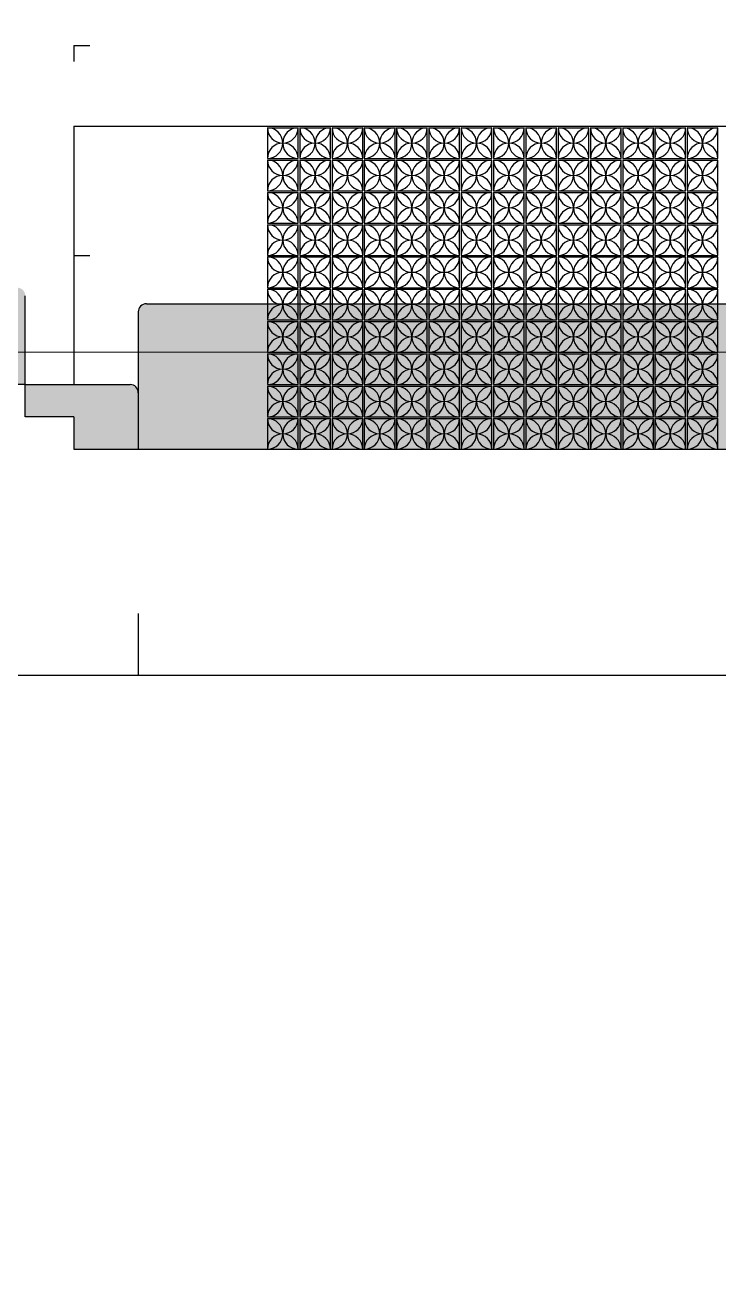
# Model space of a CAD drawing. Header units: metres. Extents: x 0 to 52.7, y 0 to 29.7.
# Drawn here: x 18.11 to 22.4, y 14.85 to 22.67 of the extents above; entities that cross this region are included whole.
import ezdxf
from ezdxf.xclip import XClip

# ---------------------------------------------------------------- set-up
doc = ezdxf.new("R2010")
doc.units = ezdxf.units.M
doc.header["$MEASUREMENT"] = 0
doc.header["$XCLIPFRAME"] = 0
doc.set_wipeout_variables(frame=1)
for name, pattern in [('Ponteado', [0.00025, 0, -0.00025]), ('Tracejado 3_1', [0.004, 0.003, -0.001]), ('Wipeout_Contour', [1, 0, -1])]:
    doc.linetypes.add(name, pattern=pattern)
doc.layers.add('A-Percursos', color=7, linetype='Continuous')

# ---------------------------------------------------------------- blocks, each defined once
blk = doc.blocks.new('*X1')
at = {"layer": 'A-Percursos', "linetype": 'Continuous', "ltscale": 1000}
for p, q in [((0.39213, 0.44063), (0.39213, 0.43683)), ((0.39213, 0.44063), (0.39593, 0.44063)), ((0.39593, 0.43683), (0.39593, 0.44063)), ((0.39613, 0.44063), (0.39613, 0.43683)), ((0.39613, 0.44063), (0.39993, 0.44063)), ((0.39993, 0.43683), (0.39993, 0.44063)), ((0.40013, 0.44063), (0.40013, 0.43683)), ((0.40013, 0.44063), (0.40393, 0.44063)), ((0.40393, 0.43683), (0.40393, 0.44063)), ((0.40413, 0.44063), (0.40413, 0.43683)), ((0.40413, 0.44063), (0.40793, 0.44063)), ((0.40793, 0.43683), (0.40793, 0.44063)), ((0.40813, 0.44063), (0.40813, 0.43683)), ((0.40813, 0.44063), (0.41193, 0.44063)), ((0.41193, 0.43683), (0.41193, 0.44063)), ((0.41213, 0.44063), (0.41213, 0.43683)), ((0.41213, 0.44063), (0.41593, 0.44063)), ((0.41593, 0.43683), (0.41593, 0.44063)), ((0.41613, 0.44063), (0.41613, 0.43683)), ((0.41613, 0.44063), (0.41993, 0.44063)), ((0.41993, 0.43683), (0.41993, 0.44063)), ((0.42013, 0.44063), (0.42013, 0.43683)), ((0.42013, 0.44063), (0.42393, 0.44063)), ((0.42393, 0.43683), (0.42393, 0.44063)), ((0.42413, 0.44063), (0.42413, 0.43683)), ((0.42413, 0.44063), (0.42793, 0.44063)), ((0.42793, 0.43683), (0.42793, 0.44063)), ((0.42813, 0.44063), (0.42813, 0.43683)), ((0.42813, 0.44063), (0.43193, 0.44063)), ((0.43193, 0.43683), (0.43193, 0.44063)), ((0.43213, 0.44063), (0.43213, 0.43683)), ((0.43213, 0.44063), (0.43593, 0.44063)), ((0.43593, 0.43683), (0.43593, 0.44063)), ((0.43613, 0.44063), (0.43613, 0.43683)), ((0.43613, 0.44063), (0.43993, 0.44063)), ((0.43993, 0.43683), (0.43993, 0.44063)), ((0.44013, 0.44063), (0.44013, 0.43683)), ((0.44013, 0.44063), (0.44393, 0.44063)), ((0.44393, 0.43683), (0.44393, 0.44063)), ((0.44413, 0.44063), (0.44413, 0.43683)), ((0.44413, 0.44063), (0.44793, 0.44063)), ((0.44793, 0.43683), (0.44793, 0.44063)), ((0.39213, 0.43683), (0.39593, 0.43683)), ((0.39213, 0.43663), (0.39213, 0.43283)), ((0.39213, 0.43663), (0.39593, 0.43663)), ((0.39593, 0.43283), (0.39593, 0.43663)), ((0.39613, 0.43683), (0.39993, 0.43683)), ((0.39613, 0.43663), (0.39613, 0.43283)), ((0.39613, 0.43663), (0.39993, 0.43663)), ((0.39993, 0.43283), (0.39993, 0.43663)), ((0.40013, 0.43683), (0.40393, 0.43683)), ((0.40013, 0.43663), (0.40013, 0.43283)), ((0.40013, 0.43663), (0.40393, 0.43663)), ((0.40393, 0.43283), (0.40393, 0.43663)), ((0.40413, 0.43683), (0.40793, 0.43683)), ((0.40413, 0.43663), (0.40413, 0.43283)), ((0.40413, 0.43663), (0.40793, 0.43663)), ((0.40793, 0.43283), (0.40793, 0.43663)), ((0.40813, 0.43683), (0.41193, 0.43683)), ((0.40813, 0.43663), (0.40813, 0.43283)), ((0.40813, 0.43663), (0.41193, 0.43663)), ((0.41193, 0.43283), (0.41193, 0.43663)), ((0.41213, 0.43683), (0.41593, 0.43683)), ((0.41213, 0.43663), (0.41213, 0.43283)), ((0.41213, 0.43663), (0.41593, 0.43663)), ((0.41593, 0.43283), (0.41593, 0.43663)), ((0.41613, 0.43683), (0.41993, 0.43683)), ((0.41613, 0.43663), (0.41613, 0.43283)), ((0.41613, 0.43663), (0.41993, 0.43663)), ((0.41993, 0.43283), (0.41993, 0.43663)), ((0.42013, 0.43683), (0.42393, 0.43683)), ((0.42013, 0.43663), (0.42013, 0.43283)), ((0.42013, 0.43663), (0.42393, 0.43663)), ((0.42393, 0.43283), (0.42393, 0.43663)), ((0.42413, 0.43683), (0.42793, 0.43683)), ((0.42413, 0.43663), (0.42413, 0.43283)), ((0.42413, 0.43663), (0.42793, 0.43663)), ((0.42793, 0.43283), (0.42793, 0.43663)), ((0.42813, 0.43683), (0.43193, 0.43683)), ((0.42813, 0.43663), (0.42813, 0.43283)), ((0.42813, 0.43663), (0.43193, 0.43663)), ((0.43193, 0.43283), (0.43193, 0.43663)), ((0.43213, 0.43683), (0.43593, 0.43683)), ((0.43213, 0.43663), (0.43213, 0.43283)), ((0.43213, 0.43663), (0.43593, 0.43663)), ((0.43593, 0.43283), (0.43593, 0.43663)), ((0.43613, 0.43683), (0.43993, 0.43683)), ((0.43613, 0.43663), (0.43613, 0.43283)), ((0.43613, 0.43663), (0.43993, 0.43663)), ((0.43993, 0.43283), (0.43993, 0.43663)), ((0.44013, 0.43683), (0.44393, 0.43683)), ((0.44013, 0.43663), (0.44013, 0.43283)), ((0.44013, 0.43663), (0.44393, 0.43663)), ((0.44393, 0.43283), (0.44393, 0.43663)), ((0.44413, 0.43683), (0.44793, 0.43683)), ((0.44413, 0.43663), (0.44413, 0.43283)), ((0.44413, 0.43663), (0.44793, 0.43663)), ((0.44793, 0.43283), (0.44793, 0.43663)), ((0.39213, 0.43283), (0.39593, 0.43283)), ((0.39213, 0.43263), (0.39213, 0.42883)), ((0.39213, 0.43263), (0.39593, 0.43263)), ((0.39593, 0.42883), (0.39593, 0.43263)), ((0.39613, 0.43283), (0.39993, 0.43283)), ((0.39613, 0.43263), (0.39613, 0.42883)), ((0.39613, 0.43263), (0.39993, 0.43263)), ((0.39993, 0.42883), (0.39993, 0.43263)), ((0.40013, 0.43283), (0.40393, 0.43283)), ((0.40013, 0.43263), (0.40013, 0.42883)), ((0.40013, 0.43263), (0.40393, 0.43263)), ((0.40393, 0.42883), (0.40393, 0.43263)), ((0.40413, 0.43283), (0.40793, 0.43283)), ((0.40413, 0.43263), (0.40413, 0.42883)), ((0.40413, 0.43263), (0.40793, 0.43263)), ((0.40793, 0.42883), (0.40793, 0.43263)), ((0.40813, 0.43283), (0.41193, 0.43283)), ((0.40813, 0.43263), (0.40813, 0.42883)), ((0.40813, 0.43263), (0.41193, 0.43263)), ((0.41193, 0.42883), (0.41193, 0.43263)), ((0.41213, 0.43283), (0.41593, 0.43283)), ((0.41213, 0.43263), (0.41213, 0.42883)), ((0.41213, 0.43263), (0.41593, 0.43263)), ((0.41593, 0.42883), (0.41593, 0.43263)), ((0.41613, 0.43283), (0.41993, 0.43283)), ((0.41613, 0.43263), (0.41613, 0.42883)), ((0.41613, 0.43263), (0.41993, 0.43263)), ((0.41993, 0.42883), (0.41993, 0.43263)), ((0.42013, 0.43283), (0.42393, 0.43283)), ((0.42013, 0.43263), (0.42013, 0.42883)), ((0.42013, 0.43263), (0.42393, 0.43263)), ((0.42393, 0.42883), (0.42393, 0.43263)), ((0.42413, 0.43283), (0.42793, 0.43283)), ((0.42413, 0.43263), (0.42413, 0.42883)), ((0.42413, 0.43263), (0.42793, 0.43263)), ((0.42793, 0.42883), (0.42793, 0.43263)), ((0.42813, 0.43283), (0.43193, 0.43283)), ((0.42813, 0.43263), (0.42813, 0.42883)), ((0.42813, 0.43263), (0.43193, 0.43263)), ((0.43193, 0.42883), (0.43193, 0.43263)), ((0.43213, 0.43283), (0.43593, 0.43283)), ((0.43213, 0.43263), (0.43213, 0.42883)), ((0.43213, 0.43263), (0.43593, 0.43263)), ((0.43593, 0.42883), (0.43593, 0.43263)), ((0.43613, 0.43283), (0.43993, 0.43283)), ((0.43613, 0.43263), (0.43613, 0.42883)), ((0.43613, 0.43263), (0.43993, 0.43263)), ((0.43993, 0.42883), (0.43993, 0.43263)), ((0.44013, 0.43283), (0.44393, 0.43283)), ((0.44013, 0.43263), (0.44013, 0.42883)), ((0.44013, 0.43263), (0.44393, 0.43263)), ((0.44393, 0.42883), (0.44393, 0.43263)), ((0.44413, 0.43283), (0.44793, 0.43283)), ((0.44413, 0.43263), (0.44413, 0.42883)), ((0.44413, 0.43263), (0.44793, 0.43263)), ((0.44793, 0.42883), (0.44793, 0.43263)), ((0.39213, 0.42883), (0.39593, 0.42883)), ((0.39213, 0.42863), (0.39213, 0.42483)), ((0.39213, 0.42863), (0.39593, 0.42863)), ((0.39593, 0.42483), (0.39593, 0.42863)), ((0.39613, 0.42883), (0.39993, 0.42883)), ((0.39613, 0.42863), (0.39613, 0.42483)), ((0.39613, 0.42863), (0.39993, 0.42863)), ((0.39993, 0.42483), (0.39993, 0.42863)), ((0.40013, 0.42883), (0.40393, 0.42883)), ((0.40013, 0.42863), (0.40013, 0.42483)), ((0.40013, 0.42863), (0.40393, 0.42863)), ((0.40393, 0.42483), (0.40393, 0.42863)), ((0.40413, 0.42883), (0.40793, 0.42883)), ((0.40413, 0.42863), (0.40413, 0.42483)), ((0.40413, 0.42863), (0.40793, 0.42863)), ((0.40793, 0.42483), (0.40793, 0.42863)), ((0.40813, 0.42883), (0.41193, 0.42883)), ((0.40813, 0.42863), (0.40813, 0.42483)), ((0.40813, 0.42863), (0.41193, 0.42863)), ((0.41193, 0.42483), (0.41193, 0.42863)), ((0.41213, 0.42883), (0.41593, 0.42883)), ((0.41213, 0.42863), (0.41213, 0.42483)), ((0.41213, 0.42863), (0.41593, 0.42863)), ((0.41593, 0.42483), (0.41593, 0.42863)), ((0.41613, 0.42883), (0.41993, 0.42883)), ((0.41613, 0.42863), (0.41613, 0.42483)), ((0.41613, 0.42863), (0.41993, 0.42863)), ((0.41993, 0.42483), (0.41993, 0.42863)), ((0.42013, 0.42883), (0.42393, 0.42883)), ((0.42013, 0.42863), (0.42013, 0.42483)), ((0.42013, 0.42863), (0.42393, 0.42863)), ((0.42393, 0.42483), (0.42393, 0.42863)), ((0.42413, 0.42883), (0.42793, 0.42883)), ((0.42413, 0.42863), (0.42413, 0.42483)), ((0.42413, 0.42863), (0.42793, 0.42863)), ((0.42793, 0.42483), (0.42793, 0.42863)), ((0.42813, 0.42883), (0.43193, 0.42883)), ((0.42813, 0.42863), (0.42813, 0.42483)), ((0.42813, 0.42863), (0.43193, 0.42863)), ((0.43193, 0.42483), (0.43193, 0.42863)), ((0.43213, 0.42883), (0.43593, 0.42883)), ((0.43213, 0.42863), (0.43213, 0.42483)), ((0.43213, 0.42863), (0.43593, 0.42863)), ((0.43593, 0.42483), (0.43593, 0.42863)), ((0.43613, 0.42883), (0.43993, 0.42883)), ((0.43613, 0.42863), (0.43613, 0.42483)), ((0.43613, 0.42863), (0.43993, 0.42863)), ((0.43993, 0.42483), (0.43993, 0.42863)), ((0.44013, 0.42883), (0.44393, 0.42883)), ((0.44013, 0.42863), (0.44013, 0.42483)), ((0.44013, 0.42863), (0.44393, 0.42863)), ((0.44393, 0.42483), (0.44393, 0.42863)), ((0.44413, 0.42883), (0.44793, 0.42883)), ((0.44413, 0.42863), (0.44413, 0.42483)), ((0.44413, 0.42863), (0.44793, 0.42863)), ((0.44793, 0.42483), (0.44793, 0.42863)), ((0.39213, 0.42483), (0.39593, 0.42483)), ((0.39213, 0.42463), (0.39213, 0.42083)), ((0.39213, 0.42463), (0.39593, 0.42463)), ((0.39593, 0.42083), (0.39593, 0.42463)), ((0.39613, 0.42483), (0.39993, 0.42483)), ((0.39613, 0.42463), (0.39613, 0.42083)), ((0.39613, 0.42463), (0.39993, 0.42463)), ((0.39993, 0.42083), (0.39993, 0.42463)), ((0.40013, 0.42483), (0.40393, 0.42483)), ((0.40013, 0.42463), (0.40013, 0.42083)), ((0.40013, 0.42463), (0.40393, 0.42463)), ((0.40393, 0.42083), (0.40393, 0.42463)), ((0.40413, 0.42483), (0.40793, 0.42483)), ((0.40413, 0.42463), (0.40413, 0.42083)), ((0.40413, 0.42463), (0.40793, 0.42463)), ((0.40793, 0.42083), (0.40793, 0.42463)), ((0.40813, 0.42483), (0.41193, 0.42483)), ((0.40813, 0.42463), (0.40813, 0.42083)), ((0.40813, 0.42463), (0.41193, 0.42463)), ((0.41193, 0.42083), (0.41193, 0.42463)), ((0.41213, 0.42483), (0.41593, 0.42483)), ((0.41213, 0.42463), (0.41213, 0.42083)), ((0.41213, 0.42463), (0.41593, 0.42463)), ((0.41593, 0.42083), (0.41593, 0.42463)), ((0.41613, 0.42483), (0.41993, 0.42483)), ((0.41613, 0.42463), (0.41613, 0.42083)), ((0.41613, 0.42463), (0.41993, 0.42463)), ((0.41993, 0.42083), (0.41993, 0.42463)), ((0.42013, 0.42483), (0.42393, 0.42483)), ((0.42013, 0.42463), (0.42013, 0.42083)), ((0.42013, 0.42463), (0.42393, 0.42463)), ((0.42393, 0.42083), (0.42393, 0.42463)), ((0.42413, 0.42483), (0.42793, 0.42483)), ((0.42413, 0.42463), (0.42413, 0.42083)), ((0.42413, 0.42463), (0.42793, 0.42463)), ((0.42793, 0.42083), (0.42793, 0.42463)), ((0.42813, 0.42483), (0.43193, 0.42483)), ((0.42813, 0.42463), (0.42813, 0.42083)), ((0.42813, 0.42463), (0.43193, 0.42463)), ((0.43193, 0.42083), (0.43193, 0.42463)), ((0.43213, 0.42483), (0.43593, 0.42483)), ((0.43213, 0.42463), (0.43213, 0.42083)), ((0.43213, 0.42463), (0.43593, 0.42463)), ((0.43593, 0.42083), (0.43593, 0.42463)), ((0.43613, 0.42483), (0.43993, 0.42483)), ((0.43613, 0.42463), (0.43613, 0.42083)), ((0.43613, 0.42463), (0.43993, 0.42463)), ((0.43993, 0.42083), (0.43993, 0.42463)), ((0.44013, 0.42483), (0.44393, 0.42483)), ((0.44013, 0.42463), (0.44013, 0.42083)), ((0.44013, 0.42463), (0.44393, 0.42463)), ((0.44393, 0.42083), (0.44393, 0.42463)), ((0.44413, 0.42483), (0.44793, 0.42483)), ((0.44413, 0.42463), (0.44413, 0.42083)), ((0.44413, 0.42463), (0.44793, 0.42463)), ((0.44793, 0.42083), (0.44793, 0.42463)), ((0.39213, 0.42083), (0.39593, 0.42083)), ((0.39213, 0.42063), (0.39213, 0.41683)), ((0.39213, 0.42063), (0.39593, 0.42063)), ((0.39593, 0.41683), (0.39593, 0.42063)), ((0.39613, 0.42083), (0.39993, 0.42083)), ((0.39613, 0.42063), (0.39613, 0.41683)), ((0.39613, 0.42063), (0.39993, 0.42063)), ((0.39993, 0.41683), (0.39993, 0.42063)), ((0.40013, 0.42083), (0.40393, 0.42083)), ((0.40013, 0.42063), (0.40013, 0.41683)), ((0.40013, 0.42063), (0.40393, 0.42063)), ((0.40393, 0.41683), (0.40393, 0.42063)), ((0.40413, 0.42083), (0.40793, 0.42083)), ((0.40413, 0.42063), (0.40413, 0.41683)), ((0.40413, 0.42063), (0.40793, 0.42063)), ((0.40793, 0.41683), (0.40793, 0.42063)), ((0.40813, 0.42083), (0.41193, 0.42083)), ((0.40813, 0.42063), (0.40813, 0.41683)), ((0.40813, 0.42063), (0.41193, 0.42063)), ((0.41193, 0.41683), (0.41193, 0.42063)), ((0.41213, 0.42083), (0.41593, 0.42083)), ((0.41213, 0.42063), (0.41213, 0.41683)), ((0.41213, 0.42063), (0.41593, 0.42063)), ((0.41593, 0.41683), (0.41593, 0.42063)), ((0.41613, 0.42083), (0.41993, 0.42083)), ((0.41613, 0.42063), (0.41613, 0.41683)), ((0.41613, 0.42063), (0.41993, 0.42063)), ((0.41993, 0.41683), (0.41993, 0.42063)), ((0.42013, 0.42083), (0.42393, 0.42083)), ((0.42013, 0.42063), (0.42013, 0.41683)), ((0.42013, 0.42063), (0.42393, 0.42063)), ((0.42393, 0.41683), (0.42393, 0.42063)), ((0.42413, 0.42083), (0.42793, 0.42083)), ((0.42413, 0.42063), (0.42413, 0.41683)), ((0.42413, 0.42063), (0.42793, 0.42063)), ((0.42793, 0.41683), (0.42793, 0.42063)), ((0.42813, 0.42083), (0.43193, 0.42083)), ((0.42813, 0.42063), (0.42813, 0.41683)), ((0.42813, 0.42063), (0.43193, 0.42063)), ((0.43193, 0.41683), (0.43193, 0.42063)), ((0.43213, 0.42083), (0.43593, 0.42083)), ((0.43213, 0.42063), (0.43213, 0.41683)), ((0.43213, 0.42063), (0.43593, 0.42063)), ((0.43593, 0.41683), (0.43593, 0.42063)), ((0.43613, 0.42083), (0.43993, 0.42083)), ((0.43613, 0.42063), (0.43613, 0.41683)), ((0.43613, 0.42063), (0.43993, 0.42063)), ((0.43993, 0.41683), (0.43993, 0.42063)), ((0.44013, 0.42083), (0.44393, 0.42083)), ((0.44013, 0.42063), (0.44013, 0.41683)), ((0.44013, 0.42063), (0.44393, 0.42063)), ((0.44393, 0.41683), (0.44393, 0.42063)), ((0.44413, 0.42083), (0.44793, 0.42083)), ((0.44413, 0.42063), (0.44413, 0.41683)), ((0.44413, 0.42063), (0.44793, 0.42063)), ((0.44793, 0.41683), (0.44793, 0.42063)), ((0.39213, 0.41683), (0.39593, 0.41683)), ((0.39213, 0.41663), (0.39213, 0.41283)), ((0.39213, 0.41663), (0.39593, 0.41663)), ((0.39593, 0.41283), (0.39593, 0.41663)), ((0.39613, 0.41683), (0.39993, 0.41683)), ((0.39613, 0.41663), (0.39613, 0.41283)), ((0.39613, 0.41663), (0.39993, 0.41663)), ((0.39993, 0.41283), (0.39993, 0.41663)), ((0.40013, 0.41683), (0.40393, 0.41683)), ((0.40013, 0.41663), (0.40013, 0.41283)), ((0.40013, 0.41663), (0.40393, 0.41663)), ((0.40393, 0.41283), (0.40393, 0.41663)), ((0.40413, 0.41683), (0.40793, 0.41683)), ((0.40413, 0.41663), (0.40413, 0.41283)), ((0.40413, 0.41663), (0.40793, 0.41663)), ((0.40793, 0.41283), (0.40793, 0.41663)), ((0.40813, 0.41683), (0.41193, 0.41683)), ((0.40813, 0.41663), (0.40813, 0.41283)), ((0.40813, 0.41663), (0.41193, 0.41663)), ((0.41193, 0.41283), (0.41193, 0.41663)), ((0.41213, 0.41683), (0.41593, 0.41683)), ((0.41213, 0.41663), (0.41213, 0.41283)), ((0.41213, 0.41663), (0.41593, 0.41663)), ((0.41593, 0.41283), (0.41593, 0.41663)), ((0.41613, 0.41683), (0.41993, 0.41683)), ((0.41613, 0.41663), (0.41613, 0.41283)), ((0.41613, 0.41663), (0.41993, 0.41663)), ((0.41993, 0.41283), (0.41993, 0.41663)), ((0.42013, 0.41683), (0.42393, 0.41683)), ((0.42013, 0.41663), (0.42013, 0.41283)), ((0.42013, 0.41663), (0.42393, 0.41663)), ((0.42393, 0.41283), (0.42393, 0.41663)), ((0.42413, 0.41683), (0.42793, 0.41683)), ((0.42413, 0.41663), (0.42413, 0.41283)), ((0.42413, 0.41663), (0.42793, 0.41663)), ((0.42793, 0.41283), (0.42793, 0.41663)), ((0.42813, 0.41683), (0.43193, 0.41683)), ((0.42813, 0.41663), (0.42813, 0.41283)), ((0.42813, 0.41663), (0.43193, 0.41663)), ((0.43193, 0.41283), (0.43193, 0.41663)), ((0.43213, 0.41683), (0.43593, 0.41683)), ((0.43213, 0.41663), (0.43213, 0.41283)), ((0.43213, 0.41663), (0.43593, 0.41663)), ((0.43593, 0.41283), (0.43593, 0.41663)), ((0.43613, 0.41683), (0.43993, 0.41683)), ((0.43613, 0.41663), (0.43613, 0.41283)), ((0.43613, 0.41663), (0.43993, 0.41663)), ((0.43993, 0.41283), (0.43993, 0.41663)), ((0.44013, 0.41683), (0.44393, 0.41683)), ((0.44013, 0.41663), (0.44013, 0.41283)), ((0.44013, 0.41663), (0.44393, 0.41663)), ((0.44393, 0.41283), (0.44393, 0.41663)), ((0.44413, 0.41683), (0.44793, 0.41683)), ((0.44413, 0.41663), (0.44413, 0.41283)), ((0.44413, 0.41663), (0.44793, 0.41663)), ((0.44793, 0.41283), (0.44793, 0.41663)), ((0.39213, 0.41283), (0.39593, 0.41283)), ((0.39613, 0.41283), (0.39993, 0.41283)), ((0.40013, 0.41283), (0.40393, 0.41283)), ((0.40413, 0.41283), (0.40793, 0.41283)), ((0.40813, 0.41283), (0.41193, 0.41283)), ((0.41213, 0.41283), (0.41593, 0.41283)), ((0.41613, 0.41283), (0.41993, 0.41283)), ((0.42013, 0.41283), (0.42393, 0.41283)), ((0.42413, 0.41283), (0.42793, 0.41283)), ((0.42813, 0.41283), (0.43193, 0.41283)), ((0.43213, 0.41283), (0.43593, 0.41283)), ((0.43613, 0.41283), (0.43993, 0.41283)), ((0.44013, 0.41283), (0.44393, 0.41283)), ((0.44413, 0.41283), (0.44793, 0.41283)), ((0.39213, 0.41263), (0.39213, 0.40883)), ((0.39213, 0.41263), (0.39593, 0.41263)), ((0.39593, 0.40883), (0.39593, 0.41263)), ((0.39613, 0.41263), (0.39613, 0.40883)), ((0.39613, 0.41263), (0.39993, 0.41263)), ((0.39993, 0.40883), (0.39993, 0.41263)), ((0.40013, 0.41263), (0.40013, 0.40883)), ((0.40013, 0.41263), (0.40393, 0.41263)), ((0.40393, 0.40883), (0.40393, 0.41263)), ((0.40413, 0.41263), (0.40413, 0.40883)), ((0.40413, 0.41263), (0.40793, 0.41263)), ((0.40793, 0.40883), (0.40793, 0.41263)), ((0.40813, 0.41263), (0.40813, 0.40883)), ((0.40813, 0.41263), (0.41193, 0.41263)), ((0.41193, 0.40883), (0.41193, 0.41263)), ((0.41213, 0.41263), (0.41213, 0.40883)), ((0.41213, 0.41263), (0.41593, 0.41263)), ((0.41593, 0.40883), (0.41593, 0.41263)), ((0.41613, 0.41263), (0.41613, 0.40883)), ((0.41613, 0.41263), (0.41993, 0.41263)), ((0.41993, 0.40883), (0.41993, 0.41263)), ((0.42013, 0.41263), (0.42013, 0.40883)), ((0.42013, 0.41263), (0.42393, 0.41263)), ((0.42393, 0.40883), (0.42393, 0.41263)), ((0.42413, 0.41263), (0.42413, 0.40883)), ((0.42413, 0.41263), (0.42793, 0.41263)), ((0.42793, 0.40883), (0.42793, 0.41263)), ((0.42813, 0.41263), (0.42813, 0.40883)), ((0.42813, 0.41263), (0.43193, 0.41263)), ((0.43193, 0.40883), (0.43193, 0.41263)), ((0.43213, 0.41263), (0.43213, 0.40883)), ((0.43213, 0.41263), (0.43593, 0.41263)), ((0.43593, 0.40883), (0.43593, 0.41263)), ((0.43613, 0.41263), (0.43613, 0.40883)), ((0.43613, 0.41263), (0.43993, 0.41263)), ((0.43993, 0.40883), (0.43993, 0.41263)), ((0.44013, 0.41263), (0.44013, 0.40883)), ((0.44013, 0.41263), (0.44393, 0.41263)), ((0.44393, 0.40883), (0.44393, 0.41263)), ((0.44413, 0.41263), (0.44413, 0.40883)), ((0.44413, 0.41263), (0.44793, 0.41263)), ((0.44793, 0.40883), (0.44793, 0.41263)), ((0.39213, 0.40883), (0.39593, 0.40883)), ((0.39213, 0.40863), (0.39213, 0.40483)), ((0.39213, 0.40863), (0.39593, 0.40863)), ((0.39593, 0.40483), (0.39593, 0.40863)), ((0.39613, 0.40883), (0.39993, 0.40883)), ((0.39613, 0.40863), (0.39613, 0.40483)), ((0.39613, 0.40863), (0.39993, 0.40863)), ((0.39993, 0.40483), (0.39993, 0.40863)), ((0.40013, 0.40883), (0.40393, 0.40883)), ((0.40013, 0.40863), (0.40013, 0.40483)), ((0.40013, 0.40863), (0.40393, 0.40863)), ((0.40393, 0.40483), (0.40393, 0.40863)), ((0.40413, 0.40883), (0.40793, 0.40883)), ((0.40413, 0.40863), (0.40413, 0.40483)), ((0.40413, 0.40863), (0.40793, 0.40863)), ((0.40793, 0.40483), (0.40793, 0.40863)), ((0.40813, 0.40883), (0.41193, 0.40883)), ((0.40813, 0.40863), (0.40813, 0.40483)), ((0.40813, 0.40863), (0.41193, 0.40863)), ((0.41193, 0.40483), (0.41193, 0.40863)), ((0.41213, 0.40883), (0.41593, 0.40883)), ((0.41213, 0.40863), (0.41213, 0.40483)), ((0.41213, 0.40863), (0.41593, 0.40863)), ((0.41593, 0.40483), (0.41593, 0.40863)), ((0.41613, 0.40883), (0.41993, 0.40883)), ((0.41613, 0.40863), (0.41613, 0.40483)), ((0.41613, 0.40863), (0.41993, 0.40863)), ((0.41993, 0.40483), (0.41993, 0.40863)), ((0.42013, 0.40883), (0.42393, 0.40883)), ((0.42013, 0.40863), (0.42013, 0.40483)), ((0.42013, 0.40863), (0.42393, 0.40863)), ((0.42393, 0.40483), (0.42393, 0.40863)), ((0.42413, 0.40883), (0.42793, 0.40883)), ((0.42413, 0.40863), (0.42413, 0.40483)), ((0.42413, 0.40863), (0.42793, 0.40863)), ((0.42793, 0.40483), (0.42793, 0.40863)), ((0.42813, 0.40883), (0.43193, 0.40883)), ((0.42813, 0.40863), (0.42813, 0.40483)), ((0.42813, 0.40863), (0.43193, 0.40863)), ((0.43193, 0.40483), (0.43193, 0.40863)), ((0.43213, 0.40883), (0.43593, 0.40883)), ((0.43213, 0.40863), (0.43213, 0.40483)), ((0.43213, 0.40863), (0.43593, 0.40863)), ((0.43593, 0.40483), (0.43593, 0.40863)), ((0.43613, 0.40883), (0.43993, 0.40883)), ((0.43613, 0.40863), (0.43613, 0.40483)), ((0.43613, 0.40863), (0.43993, 0.40863)), ((0.43993, 0.40483), (0.43993, 0.40863)), ((0.44013, 0.40883), (0.44393, 0.40883)), ((0.44013, 0.40863), (0.44013, 0.40483)), ((0.44013, 0.40863), (0.44393, 0.40863)), ((0.44393, 0.40483), (0.44393, 0.40863)), ((0.44413, 0.40883), (0.44793, 0.40883)), ((0.44413, 0.40863), (0.44413, 0.40483)), ((0.44413, 0.40863), (0.44793, 0.40863)), ((0.44793, 0.40483), (0.44793, 0.40863)), ((0.39213, 0.40483), (0.39593, 0.40483)), ((0.39213, 0.40463), (0.39213, 0.40083)), ((0.39213, 0.40463), (0.39593, 0.40463)), ((0.39593, 0.40083), (0.39593, 0.40463)), ((0.39613, 0.40483), (0.39993, 0.40483)), ((0.39613, 0.40463), (0.39613, 0.40083)), ((0.39613, 0.40463), (0.39993, 0.40463)), ((0.39993, 0.40083), (0.39993, 0.40463)), ((0.40013, 0.40483), (0.40393, 0.40483)), ((0.40013, 0.40463), (0.40013, 0.40083)), ((0.40013, 0.40463), (0.40393, 0.40463)), ((0.40393, 0.40083), (0.40393, 0.40463)), ((0.40413, 0.40483), (0.40793, 0.40483)), ((0.40413, 0.40463), (0.40413, 0.40083)), ((0.40413, 0.40463), (0.40793, 0.40463)), ((0.40793, 0.40083), (0.40793, 0.40463)), ((0.40813, 0.40483), (0.41193, 0.40483)), ((0.40813, 0.40463), (0.40813, 0.40083)), ((0.40813, 0.40463), (0.41193, 0.40463)), ((0.41193, 0.40083), (0.41193, 0.40463)), ((0.41213, 0.40483), (0.41593, 0.40483)), ((0.41213, 0.40463), (0.41213, 0.40083)), ((0.41213, 0.40463), (0.41593, 0.40463)), ((0.41593, 0.40083), (0.41593, 0.40463)), ((0.41613, 0.40483), (0.41993, 0.40483)), ((0.41613, 0.40463), (0.41613, 0.40083)), ((0.41613, 0.40463), (0.41993, 0.40463)), ((0.41993, 0.40083), (0.41993, 0.40463)), ((0.42013, 0.40483), (0.42393, 0.40483)), ((0.42013, 0.40463), (0.42013, 0.40083)), ((0.42013, 0.40463), (0.42393, 0.40463)), ((0.42393, 0.40083), (0.42393, 0.40463)), ((0.42413, 0.40483), (0.42793, 0.40483)), ((0.42413, 0.40463), (0.42413, 0.40083)), ((0.42413, 0.40463), (0.42793, 0.40463)), ((0.42793, 0.40083), (0.42793, 0.40463)), ((0.42813, 0.40483), (0.43193, 0.40483)), ((0.42813, 0.40463), (0.42813, 0.40083)), ((0.42813, 0.40463), (0.43193, 0.40463)), ((0.43193, 0.40083), (0.43193, 0.40463)), ((0.43213, 0.40483), (0.43593, 0.40483)), ((0.43213, 0.40463), (0.43213, 0.40083)), ((0.43213, 0.40463), (0.43593, 0.40463)), ((0.43593, 0.40083), (0.43593, 0.40463)), ((0.43613, 0.40483), (0.43993, 0.40483)), ((0.43613, 0.40463), (0.43613, 0.40083)), ((0.43613, 0.40463), (0.43993, 0.40463)), ((0.43993, 0.40083), (0.43993, 0.40463)), ((0.44013, 0.40483), (0.44393, 0.40483)), ((0.44013, 0.40463), (0.44013, 0.40083)), ((0.44013, 0.40463), (0.44393, 0.40463)), ((0.44393, 0.40083), (0.44393, 0.40463)), ((0.44413, 0.40483), (0.44793, 0.40483)), ((0.44413, 0.40463), (0.44413, 0.40083)), ((0.44413, 0.40463), (0.44793, 0.40463)), ((0.44793, 0.40083), (0.44793, 0.40463)), ((0.39213, 0.40083), (0.39593, 0.40083)), ((0.39613, 0.40083), (0.39993, 0.40083)), ((0.40013, 0.40083), (0.40393, 0.40083)), ((0.40413, 0.40083), (0.40793, 0.40083)), ((0.40813, 0.40083), (0.41193, 0.40083)), ((0.41213, 0.40083), (0.41593, 0.40083)), ((0.41613, 0.40083), (0.41993, 0.40083)), ((0.42013, 0.40083), (0.42393, 0.40083)), ((0.42413, 0.40083), (0.42793, 0.40083)), ((0.42813, 0.40083), (0.43193, 0.40083)), ((0.43213, 0.40083), (0.43593, 0.40083)), ((0.43613, 0.40083), (0.43993, 0.40083)), ((0.44013, 0.40083), (0.44393, 0.40083)), ((0.44413, 0.40083), (0.44793, 0.40083))]:
    blk.add_line(p, q, dxfattribs=at)
for centre, start, end in [((0.39403, 0.44063), 180, 0), ((0.39213, 0.43873), 270, 90), ((0.39593, 0.43873), 90, 270), ((0.39803, 0.44063), 180, 0), ((0.39613, 0.43873), 270, 90), ((0.39993, 0.43873), 90, 270), ((0.40203, 0.44063), 180, 0), ((0.40013, 0.43873), 270, 90), ((0.40393, 0.43873), 90, 270), ((0.40603, 0.44063), 180, 0), ((0.40413, 0.43873), 270, 90), ((0.40793, 0.43873), 90, 270), ((0.41003, 0.44063), 180, 0), ((0.40813, 0.43873), 270, 90), ((0.41193, 0.43873), 90, 270), ((0.41403, 0.44063), 180, 0), ((0.41213, 0.43873), 270, 90), ((0.41593, 0.43873), 90, 270), ((0.41803, 0.44063), 180, 0), ((0.41613, 0.43873), 270, 90), ((0.41993, 0.43873), 90, 270), ((0.42203, 0.44063), 180, 0), ((0.42013, 0.43873), 270, 90), ((0.42393, 0.43873), 90, 270), ((0.42603, 0.44063), 180, 0), ((0.42413, 0.43873), 270, 90), ((0.42793, 0.43873), 90, 270), ((0.43003, 0.44063), 180, 0), ((0.42813, 0.43873), 270, 90), ((0.43193, 0.43873), 90, 270), ((0.43403, 0.44063), 180, 0), ((0.43213, 0.43873), 270, 90), ((0.43593, 0.43873), 90, 270), ((0.43803, 0.44063), 180, 0), ((0.43613, 0.43873), 270, 90), ((0.43993, 0.43873), 90, 270), ((0.44203, 0.44063), 180, 0), ((0.44013, 0.43873), 270, 90), ((0.44393, 0.43873), 90, 270), ((0.44603, 0.44063), 180, 0), ((0.44413, 0.43873), 270, 90), ((0.44793, 0.43873), 90, 270), ((0.39403, 0.43683), 0, 180), ((0.39803, 0.43683), 0, 180), ((0.40203, 0.43683), 0, 180), ((0.40603, 0.43683), 0, 180), ((0.41003, 0.43683), 0, 180), ((0.41403, 0.43683), 0, 180), ((0.41803, 0.43683), 0, 180), ((0.42203, 0.43683), 0, 180), ((0.42603, 0.43683), 0, 180), ((0.43003, 0.43683), 0, 180), ((0.43403, 0.43683), 0, 180), ((0.43803, 0.43683), 0, 180), ((0.44203, 0.43683), 0, 180), ((0.44603, 0.43683), 0, 180), ((0.39403, 0.43663), 180, 0), ((0.39213, 0.43473), 270, 90), ((0.39593, 0.43473), 90, 270), ((0.39803, 0.43663), 180, 0), ((0.39613, 0.43473), 270, 90), ((0.39993, 0.43473), 90, 270), ((0.40203, 0.43663), 180, 0), ((0.40013, 0.43473), 270, 90), ((0.40393, 0.43473), 90, 270), ((0.40603, 0.43663), 180, 0), ((0.40413, 0.43473), 270, 90), ((0.40793, 0.43473), 90, 270), ((0.41003, 0.43663), 180, 0), ((0.40813, 0.43473), 270, 90), ((0.41193, 0.43473), 90, 270), ((0.41403, 0.43663), 180, 0), ((0.41213, 0.43473), 270, 90), ((0.41593, 0.43473), 90, 270), ((0.41803, 0.43663), 180, 0), ((0.41613, 0.43473), 270, 90), ((0.41993, 0.43473), 90, 270), ((0.42203, 0.43663), 180, 0), ((0.42013, 0.43473), 270, 90), ((0.42393, 0.43473), 90, 270), ((0.42603, 0.43663), 180, 0), ((0.42413, 0.43473), 270, 90), ((0.42793, 0.43473), 90, 270), ((0.43003, 0.43663), 180, 0), ((0.42813, 0.43473), 270, 90), ((0.43193, 0.43473), 90, 270), ((0.43403, 0.43663), 180, 0), ((0.43213, 0.43473), 270, 90), ((0.43593, 0.43473), 90, 270), ((0.43803, 0.43663), 180, 0), ((0.43613, 0.43473), 270, 90), ((0.43993, 0.43473), 90, 270), ((0.44203, 0.43663), 180, 0), ((0.44013, 0.43473), 270, 90), ((0.44393, 0.43473), 90, 270), ((0.44603, 0.43663), 180, 0), ((0.44413, 0.43473), 270, 90), ((0.44793, 0.43473), 90, 270), ((0.39403, 0.43283), 0, 180), ((0.39803, 0.43283), 0, 180), ((0.40203, 0.43283), 0, 180), ((0.40603, 0.43283), 0, 180), ((0.41003, 0.43283), 0, 180), ((0.41403, 0.43283), 0, 180), ((0.41803, 0.43283), 0, 180), ((0.42203, 0.43283), 0, 180), ((0.42603, 0.43283), 0, 180), ((0.43003, 0.43283), 0, 180), ((0.43403, 0.43283), 0, 180), ((0.43803, 0.43283), 0, 180), ((0.44203, 0.43283), 0, 180), ((0.44603, 0.43283), 0, 180), ((0.39403, 0.43263), 180, 0), ((0.39213, 0.43073), 270, 90), ((0.39593, 0.43073), 90, 270), ((0.39803, 0.43263), 180, 0), ((0.39613, 0.43073), 270, 90), ((0.39993, 0.43073), 90, 270), ((0.40203, 0.43263), 180, 0), ((0.40013, 0.43073), 270, 90), ((0.40393, 0.43073), 90, 270), ((0.40603, 0.43263), 180, 0), ((0.40413, 0.43073), 270, 90), ((0.40793, 0.43073), 90, 270), ((0.41003, 0.43263), 180, 0), ((0.40813, 0.43073), 270, 90), ((0.41193, 0.43073), 90, 270), ((0.41403, 0.43263), 180, 0), ((0.41213, 0.43073), 270, 90), ((0.41593, 0.43073), 90, 270), ((0.41803, 0.43263), 180, 0), ((0.41613, 0.43073), 270, 90), ((0.41993, 0.43073), 90, 270), ((0.42203, 0.43263), 180, 0), ((0.42013, 0.43073), 270, 90), ((0.42393, 0.43073), 90, 270), ((0.42603, 0.43263), 180, 0), ((0.42413, 0.43073), 270, 90), ((0.42793, 0.43073), 90, 270), ((0.43003, 0.43263), 180, 0), ((0.42813, 0.43073), 270, 90), ((0.43193, 0.43073), 90, 270), ((0.43403, 0.43263), 180, 0), ((0.43213, 0.43073), 270, 90), ((0.43593, 0.43073), 90, 270), ((0.43803, 0.43263), 180, 0), ((0.43613, 0.43073), 270, 90), ((0.43993, 0.43073), 90, 270), ((0.44203, 0.43263), 180, 0), ((0.44013, 0.43073), 270, 90), ((0.44393, 0.43073), 90, 270), ((0.44603, 0.43263), 180, 0), ((0.44413, 0.43073), 270, 90), ((0.44793, 0.43073), 90, 270), ((0.39403, 0.42883), 0, 180), ((0.39803, 0.42883), 0, 180), ((0.40203, 0.42883), 0, 180), ((0.40603, 0.42883), 0, 180), ((0.41003, 0.42883), 0, 180), ((0.41403, 0.42883), 0, 180), ((0.41803, 0.42883), 0, 180), ((0.42203, 0.42883), 0, 180), ((0.42603, 0.42883), 0, 180), ((0.43003, 0.42883), 0, 180), ((0.43403, 0.42883), 0, 180), ((0.43803, 0.42883), 0, 180), ((0.44203, 0.42883), 0, 180), ((0.44603, 0.42883), 0, 180), ((0.39403, 0.42863), 180, 0), ((0.39213, 0.42673), 270, 90), ((0.39593, 0.42673), 90, 270), ((0.39803, 0.42863), 180, 0), ((0.39613, 0.42673), 270, 90), ((0.39993, 0.42673), 90, 270), ((0.40203, 0.42863), 180, 0), ((0.40013, 0.42673), 270, 90), ((0.40393, 0.42673), 90, 270), ((0.40603, 0.42863), 180, 0), ((0.40413, 0.42673), 270, 90), ((0.40793, 0.42673), 90, 270), ((0.41003, 0.42863), 180, 0), ((0.40813, 0.42673), 270, 90), ((0.41193, 0.42673), 90, 270), ((0.41403, 0.42863), 180, 0), ((0.41213, 0.42673), 270, 90), ((0.41593, 0.42673), 90, 270), ((0.41803, 0.42863), 180, 0), ((0.41613, 0.42673), 270, 90), ((0.41993, 0.42673), 90, 270), ((0.42203, 0.42863), 180, 0), ((0.42013, 0.42673), 270, 90), ((0.42393, 0.42673), 90, 270), ((0.42603, 0.42863), 180, 0), ((0.42413, 0.42673), 270, 90), ((0.42793, 0.42673), 90, 270), ((0.43003, 0.42863), 180, 0), ((0.42813, 0.42673), 270, 90), ((0.43193, 0.42673), 90, 270), ((0.43403, 0.42863), 180, 0), ((0.43213, 0.42673), 270, 90), ((0.43593, 0.42673), 90, 270), ((0.43803, 0.42863), 180, 0), ((0.43613, 0.42673), 270, 90), ((0.43993, 0.42673), 90, 270), ((0.44203, 0.42863), 180, 0), ((0.44013, 0.42673), 270, 90), ((0.44393, 0.42673), 90, 270), ((0.44603, 0.42863), 180, 0), ((0.44413, 0.42673), 270, 90), ((0.44793, 0.42673), 90, 270), ((0.39403, 0.42483), 0, 180), ((0.39803, 0.42483), 0, 180), ((0.40203, 0.42483), 0, 180), ((0.40603, 0.42483), 0, 180), ((0.41003, 0.42483), 0, 180), ((0.41403, 0.42483), 0, 180), ((0.41803, 0.42483), 0, 180), ((0.42203, 0.42483), 0, 180), ((0.42603, 0.42483), 0, 180), ((0.43003, 0.42483), 0, 180), ((0.43403, 0.42483), 0, 180), ((0.43803, 0.42483), 0, 180), ((0.44203, 0.42483), 0, 180), ((0.44603, 0.42483), 0, 180), ((0.39403, 0.42463), 180, 0), ((0.39213, 0.42273), 270, 90), ((0.39593, 0.42273), 90, 270), ((0.39803, 0.42463), 180, 0), ((0.39613, 0.42273), 270, 90), ((0.39993, 0.42273), 90, 270), ((0.40203, 0.42463), 180, 0), ((0.40013, 0.42273), 270, 90), ((0.40393, 0.42273), 90, 270), ((0.40603, 0.42463), 180, 0), ((0.40413, 0.42273), 270, 90), ((0.40793, 0.42273), 90, 270), ((0.41003, 0.42463), 180, 0), ((0.40813, 0.42273), 270, 90), ((0.41193, 0.42273), 90, 270), ((0.41403, 0.42463), 180, 0), ((0.41213, 0.42273), 270, 90), ((0.41593, 0.42273), 90, 270), ((0.41803, 0.42463), 180, 0), ((0.41613, 0.42273), 270, 90), ((0.41993, 0.42273), 90, 270), ((0.42203, 0.42463), 180, 0), ((0.42013, 0.42273), 270, 90), ((0.42393, 0.42273), 90, 270), ((0.42603, 0.42463), 180, 0), ((0.42413, 0.42273), 270, 90), ((0.42793, 0.42273), 90, 270), ((0.43003, 0.42463), 180, 0), ((0.42813, 0.42273), 270, 90), ((0.43193, 0.42273), 90, 270), ((0.43403, 0.42463), 180, 0), ((0.43213, 0.42273), 270, 90), ((0.43593, 0.42273), 90, 270), ((0.43803, 0.42463), 180, 0), ((0.43613, 0.42273), 270, 90), ((0.43993, 0.42273), 90, 270), ((0.44203, 0.42463), 180, 0), ((0.44013, 0.42273), 270, 90), ((0.44393, 0.42273), 90, 270), ((0.44603, 0.42463), 180, 0), ((0.44413, 0.42273), 270, 90), ((0.44793, 0.42273), 90, 270), ((0.39403, 0.42083), 0, 180), ((0.39803, 0.42083), 0, 180), ((0.40203, 0.42083), 0, 180), ((0.40603, 0.42083), 0, 180), ((0.41003, 0.42083), 0, 180), ((0.41403, 0.42083), 0, 180), ((0.41803, 0.42083), 0, 180), ((0.42203, 0.42083), 0, 180), ((0.42603, 0.42083), 0, 180), ((0.43003, 0.42083), 0, 180), ((0.43403, 0.42083), 0, 180), ((0.43803, 0.42083), 0, 180), ((0.44203, 0.42083), 0, 180), ((0.44603, 0.42083), 0, 180), ((0.39403, 0.42063), 180, 0), ((0.39213, 0.41873), 270, 90), ((0.39593, 0.41873), 90, 270), ((0.39803, 0.42063), 180, 0), ((0.39613, 0.41873), 270, 90), ((0.39993, 0.41873), 90, 270), ((0.40203, 0.42063), 180, 0), ((0.40013, 0.41873), 270, 90), ((0.40393, 0.41873), 90, 270), ((0.40603, 0.42063), 180, 0), ((0.40413, 0.41873), 270, 90), ((0.40793, 0.41873), 90, 270), ((0.41003, 0.42063), 180, 0), ((0.40813, 0.41873), 270, 90), ((0.41193, 0.41873), 90, 270), ((0.41403, 0.42063), 180, 0), ((0.41213, 0.41873), 270, 90), ((0.41593, 0.41873), 90, 270), ((0.41803, 0.42063), 180, 0), ((0.41613, 0.41873), 270, 90), ((0.41993, 0.41873), 90, 270), ((0.42203, 0.42063), 180, 0), ((0.42013, 0.41873), 270, 90), ((0.42393, 0.41873), 90, 270), ((0.42603, 0.42063), 180, 0), ((0.42413, 0.41873), 270, 90), ((0.42793, 0.41873), 90, 270), ((0.43003, 0.42063), 180, 0), ((0.42813, 0.41873), 270, 90), ((0.43193, 0.41873), 90, 270), ((0.43403, 0.42063), 180, 0), ((0.43213, 0.41873), 270, 90), ((0.43593, 0.41873), 90, 270), ((0.43803, 0.42063), 180, 0), ((0.43613, 0.41873), 270, 90), ((0.43993, 0.41873), 90, 270), ((0.44203, 0.42063), 180, 0), ((0.44013, 0.41873), 270, 90), ((0.44393, 0.41873), 90, 270), ((0.44603, 0.42063), 180, 0), ((0.44413, 0.41873), 270, 90), ((0.44793, 0.41873), 90, 270), ((0.39403, 0.41683), 0, 180), ((0.39803, 0.41683), 0, 180), ((0.40203, 0.41683), 0, 180), ((0.40603, 0.41683), 0, 180), ((0.41003, 0.41683), 0, 180), ((0.41403, 0.41683), 0, 180), ((0.41803, 0.41683), 0, 180), ((0.42203, 0.41683), 0, 180), ((0.42603, 0.41683), 0, 180), ((0.43003, 0.41683), 0, 180), ((0.43403, 0.41683), 0, 180), ((0.43803, 0.41683), 0, 180), ((0.44203, 0.41683), 0, 180), ((0.44603, 0.41683), 0, 180), ((0.39403, 0.41663), 180, 0), ((0.39213, 0.41473), 270, 90), ((0.39593, 0.41473), 90, 270), ((0.39803, 0.41663), 180, 0), ((0.39613, 0.41473), 270, 90), ((0.39993, 0.41473), 90, 270), ((0.40203, 0.41663), 180, 0), ((0.40013, 0.41473), 270, 90), ((0.40393, 0.41473), 90, 270), ((0.40603, 0.41663), 180, 0), ((0.40413, 0.41473), 270, 90), ((0.40793, 0.41473), 90, 270), ((0.41003, 0.41663), 180, 0), ((0.40813, 0.41473), 270, 90), ((0.41193, 0.41473), 90, 270), ((0.41403, 0.41663), 180, 0), ((0.41213, 0.41473), 270, 90), ((0.41593, 0.41473), 90, 270), ((0.41803, 0.41663), 180, 0), ((0.41613, 0.41473), 270, 90), ((0.41993, 0.41473), 90, 270), ((0.42203, 0.41663), 180, 0), ((0.42013, 0.41473), 270, 90), ((0.42393, 0.41473), 90, 270), ((0.42603, 0.41663), 180, 0), ((0.42413, 0.41473), 270, 90), ((0.42793, 0.41473), 90, 270), ((0.43003, 0.41663), 180, 0), ((0.42813, 0.41473), 270, 90), ((0.43193, 0.41473), 90, 270), ((0.43403, 0.41663), 180, 0), ((0.43213, 0.41473), 270, 90), ((0.43593, 0.41473), 90, 270), ((0.43803, 0.41663), 180, 0), ((0.43613, 0.41473), 270, 90), ((0.43993, 0.41473), 90, 270), ((0.44203, 0.41663), 180, 0), ((0.44013, 0.41473), 270, 90), ((0.44393, 0.41473), 90, 270), ((0.44603, 0.41663), 180, 0), ((0.44413, 0.41473), 270, 90), ((0.44793, 0.41473), 90, 270), ((0.39403, 0.41283), 0, 180), ((0.39803, 0.41283), 0, 180), ((0.40203, 0.41283), 0, 180), ((0.40603, 0.41283), 0, 180), ((0.41003, 0.41283), 0, 180), ((0.41403, 0.41283), 0, 180), ((0.41803, 0.41283), 0, 180), ((0.42203, 0.41283), 0, 180), ((0.42603, 0.41283), 0, 180), ((0.43003, 0.41283), 0, 180), ((0.43403, 0.41283), 0, 180), ((0.43803, 0.41283), 0, 180), ((0.44203, 0.41283), 0, 180), ((0.44603, 0.41283), 0, 180), ((0.39403, 0.41263), 180, 0), ((0.39213, 0.41073), 270, 90), ((0.39593, 0.41073), 90, 270), ((0.39803, 0.41263), 180, 0), ((0.39613, 0.41073), 270, 90), ((0.39993, 0.41073), 90, 270), ((0.40203, 0.41263), 180, 0), ((0.40013, 0.41073), 270, 90), ((0.40393, 0.41073), 90, 270), ((0.40603, 0.41263), 180, 0), ((0.40413, 0.41073), 270, 90), ((0.40793, 0.41073), 90, 270), ((0.41003, 0.41263), 180, 0), ((0.40813, 0.41073), 270, 90), ((0.41193, 0.41073), 90, 270), ((0.41403, 0.41263), 180, 0), ((0.41213, 0.41073), 270, 90), ((0.41593, 0.41073), 90, 270), ((0.41803, 0.41263), 180, 0), ((0.41613, 0.41073), 270, 90), ((0.41993, 0.41073), 90, 270), ((0.42203, 0.41263), 180, 0), ((0.42013, 0.41073), 270, 90), ((0.42393, 0.41073), 90, 270), ((0.42603, 0.41263), 180, 0), ((0.42413, 0.41073), 270, 90), ((0.42793, 0.41073), 90, 270), ((0.43003, 0.41263), 180, 0), ((0.42813, 0.41073), 270, 90), ((0.43193, 0.41073), 90, 270), ((0.43403, 0.41263), 180, 0), ((0.43213, 0.41073), 270, 90), ((0.43593, 0.41073), 90, 270), ((0.43803, 0.41263), 180, 0), ((0.43613, 0.41073), 270, 90), ((0.43993, 0.41073), 90, 270), ((0.44203, 0.41263), 180, 0), ((0.44013, 0.41073), 270, 90), ((0.44393, 0.41073), 90, 270), ((0.44603, 0.41263), 180, 0), ((0.44413, 0.41073), 270, 90), ((0.44793, 0.41073), 90, 270), ((0.39403, 0.40883), 0, 180), ((0.39803, 0.40883), 0, 180), ((0.40203, 0.40883), 0, 180), ((0.40603, 0.40883), 0, 180), ((0.41003, 0.40883), 0, 180), ((0.41403, 0.40883), 0, 180), ((0.41803, 0.40883), 0, 180), ((0.42203, 0.40883), 0, 180), ((0.42603, 0.40883), 0, 180), ((0.43003, 0.40883), 0, 180), ((0.43403, 0.40883), 0, 180), ((0.43803, 0.40883), 0, 180), ((0.44203, 0.40883), 0, 180), ((0.44603, 0.40883), 0, 180), ((0.39403, 0.40863), 180, 0), ((0.39213, 0.40673), 270, 90), ((0.39593, 0.40673), 90, 270), ((0.39803, 0.40863), 180, 0), ((0.39613, 0.40673), 270, 90), ((0.39993, 0.40673), 90, 270), ((0.40203, 0.40863), 180, 0), ((0.40013, 0.40673), 270, 90), ((0.40393, 0.40673), 90, 270), ((0.40603, 0.40863), 180, 0), ((0.40413, 0.40673), 270, 90), ((0.40793, 0.40673), 90, 270), ((0.41003, 0.40863), 180, 0), ((0.40813, 0.40673), 270, 90), ((0.41193, 0.40673), 90, 270), ((0.41403, 0.40863), 180, 0), ((0.41213, 0.40673), 270, 90), ((0.41593, 0.40673), 90, 270), ((0.41803, 0.40863), 180, 0), ((0.41613, 0.40673), 270, 90), ((0.41993, 0.40673), 90, 270), ((0.42203, 0.40863), 180, 0), ((0.42013, 0.40673), 270, 90), ((0.42393, 0.40673), 90, 270), ((0.42603, 0.40863), 180, 0), ((0.42413, 0.40673), 270, 90), ((0.42793, 0.40673), 90, 270), ((0.43003, 0.40863), 180, 0), ((0.42813, 0.40673), 270, 90), ((0.43193, 0.40673), 90, 270), ((0.43403, 0.40863), 180, 0), ((0.43213, 0.40673), 270, 90), ((0.43593, 0.40673), 90, 270), ((0.43803, 0.40863), 180, 0), ((0.43613, 0.40673), 270, 90), ((0.43993, 0.40673), 90, 270), ((0.44203, 0.40863), 180, 0), ((0.44013, 0.40673), 270, 90), ((0.44393, 0.40673), 90, 270), ((0.44603, 0.40863), 180, 0), ((0.44413, 0.40673), 270, 90), ((0.44793, 0.40673), 90, 270), ((0.39403, 0.40483), 0, 180), ((0.39803, 0.40483), 0, 180), ((0.40203, 0.40483), 0, 180), ((0.40603, 0.40483), 0, 180), ((0.41003, 0.40483), 0, 180), ((0.41403, 0.40483), 0, 180), ((0.41803, 0.40483), 0, 180), ((0.42203, 0.40483), 0, 180), ((0.42603, 0.40483), 0, 180), ((0.43003, 0.40483), 0, 180), ((0.43403, 0.40483), 0, 180), ((0.43803, 0.40483), 0, 180), ((0.44203, 0.40483), 0, 180), ((0.44603, 0.40483), 0, 180), ((0.39403, 0.40463), 180, 0), ((0.39213, 0.40273), 270, 90), ((0.39593, 0.40273), 90, 270), ((0.39803, 0.40463), 180, 0), ((0.39613, 0.40273), 270, 90), ((0.39993, 0.40273), 90, 270), ((0.40203, 0.40463), 180, 0), ((0.40013, 0.40273), 270, 90), ((0.40393, 0.40273), 90, 270), ((0.40603, 0.40463), 180, 0), ((0.40413, 0.40273), 270, 90), ((0.40793, 0.40273), 90, 270), ((0.41003, 0.40463), 180, 0), ((0.40813, 0.40273), 270, 90), ((0.41193, 0.40273), 90, 270), ((0.41403, 0.40463), 180, 0), ((0.41213, 0.40273), 270, 90), ((0.41593, 0.40273), 90, 270), ((0.41803, 0.40463), 180, 0), ((0.41613, 0.40273), 270, 90), ((0.41993, 0.40273), 90, 270), ((0.42203, 0.40463), 180, 0), ((0.42013, 0.40273), 270, 90), ((0.42393, 0.40273), 90, 270), ((0.42603, 0.40463), 180, 0), ((0.42413, 0.40273), 270, 90), ((0.42793, 0.40273), 90, 270), ((0.43003, 0.40463), 180, 0), ((0.42813, 0.40273), 270, 90), ((0.43193, 0.40273), 90, 270), ((0.43403, 0.40463), 180, 0), ((0.43213, 0.40273), 270, 90), ((0.43593, 0.40273), 90, 270), ((0.43803, 0.40463), 180, 0), ((0.43613, 0.40273), 270, 90), ((0.43993, 0.40273), 90, 270), ((0.44203, 0.40463), 180, 0), ((0.44013, 0.40273), 270, 90), ((0.44393, 0.40273), 90, 270), ((0.44603, 0.40463), 180, 0), ((0.44413, 0.40273), 270, 90), ((0.44793, 0.40273), 90, 270), ((0.39403, 0.40083), 0, 180), ((0.39803, 0.40083), 0, 180), ((0.40203, 0.40083), 0, 180), ((0.40603, 0.40083), 0, 180), ((0.41003, 0.40083), 0, 180), ((0.41403, 0.40083), 0, 180), ((0.41803, 0.40083), 0, 180), ((0.42203, 0.40083), 0, 180), ((0.42603, 0.40083), 0, 180), ((0.43003, 0.40083), 0, 180), ((0.43403, 0.40083), 0, 180), ((0.43803, 0.40083), 0, 180), ((0.44203, 0.40083), 0, 180), ((0.44603, 0.40083), 0, 180)]:
    blk.add_arc(centre, 0.0019, start, end, dxfattribs=at)
blk = doc.blocks.new('Desenho_1_2', base_point=(-1.33563, -1.18496))
at = {"color": 254, "linetype": 'Wipeout_Contour', "lineweight": 0, "ltscale": 3.864156}
blk.add_wipeout([(0, 0), (1.055, 0), (1.055, 0.594), (0, 0.594)], dxfattribs=at)
at = {"layer": 'A-Percursos', "linetype": 'Continuous', "lineweight": 0, "ltscale": 1000, "true_color": 0x2c2a02}
for points in [[(0.36113, 0.42083), (0.19365, 0.42083, -0.414214), (0.19465, 0.41983), (0.19465, 0.41283), (0.35613, 0.41283), (0.35613, 0.40883), (0.36213, 0.40883), (0.36213, 0.41983, 0.414214)], [(0.37613, 0.41783), (0.37613, 0.40083), (0.41543, 0.40083), (0.6057, 0.40083), (0.6217, 0.40083), (0.68586, 0.40083), (0.69686, 0.40083), (0.7001, 0.40083), (0.7001, 0.40483), (0.67189, 0.40483), (0.67196, 0.41782, 0.415642), (0.67096, 0.41883), (0.63096, 0.41883), (0.58925, 0.41883), (0.58732, 0.41883), (0.585, 0.41883), (0.58373, 0.41883), (0.37713, 0.41883, 0.414214)], [(0.37513, 0.40883), (0.36213, 0.40883), (0.36213, 0.40483), (0.36813, 0.40483), (0.36813, 0.40083), (0.37613, 0.40083), (0.37613, 0.40783, 0.414214)]]:
    blk.add_hatch(color=38, dxfattribs=at).paths.add_polyline_path(points)
at = {"layer": 'A-Percursos', "linetype": 'Ponteado', "ltscale": 1000}
for p, q in [((0.36813, 0.45083), (0.63096, 0.45083)), ((0.36813, 0.45083), (0.36813, 0.44083)), ((0.36813, 0.42483), (0.7001, 0.42483))]:
    blk.add_line(p, q, dxfattribs=at)
at = {"layer": 'A-Percursos', "linetype": 'Continuous', "ltscale": 1000}
for p, q in [((0.36813, 0.44083), (0.63096, 0.44083)), ((0.36813, 0.44083), (0.36813, 0.40883)), ((0.36213, 0.40883), (0.36213, 0.41983)), ((0.37613, 0.41783), (0.37613, 0.40083)), ((0.37713, 0.41883), (0.67096, 0.41883)), ((0.36213, 0.40883), (0.35613, 0.40883)), ((0.36213, 0.40483), (0.36213, 0.40883)), ((0.36213, 0.40883), (0.37513, 0.40883)), ((0.36813, 0.40483), (0.36213, 0.40483)), ((0.36813, 0.40483), (0.36813, 0.40083)), ((0.36813, 0.40083), (0.41543, 0.40083)), ((0.41543, 0.40083), (0.6217, 0.40083)), ((0.37613, 0.38049), (0.37613, 0.37283)), ((0.04661, 0.37283), (0.82786, 0.37283))]:
    blk.add_line(p, q, dxfattribs=at)
at = {"layer": 'A-Percursos', "color": 14, "linetype": 'Tracejado 3_1', "lineweight": 20, "ltscale": 1000, "true_color": 0x980000}
blk.add_line((0.35613, 0.41283), (0.80339, 0.41283), dxfattribs=at)
at = {"layer": 'A-Percursos', "linetype": 'Continuous', "ltscale": 1000}
for centre, start, end in [((0.37713, 0.41783), 90, 180), ((0.37513, 0.40783), 0, 90)]:
    blk.add_arc(centre, 0.001, start, end, dxfattribs=at)
at = {"layer": 'A-Percursos', "color": 33, "linetype": 'Continuous', "lineweight": 0, "ltscale": 1000, "true_color": 0xa79d7c}
blk.add_blockref('*X1', (0, 0), dxfattribs=at)

msp = doc.modelspace()

# ---------------------------------------------------------------- block references
at = {"color": 33, "linetype": 'Continuous', "lineweight": 0, "ltscale": 1000, "true_color": 0xa79d7c}
ref = msp.add_blockref('Desenho_1_2', (-66.7814, -59.2479), dxfattribs=dict(at, xscale=50, yscale=50, zscale=50))
XClip(ref).set_block_clipping_path([(0, 0), (1.055, 0.594)])

doc.saveas('drawing.dxf')
